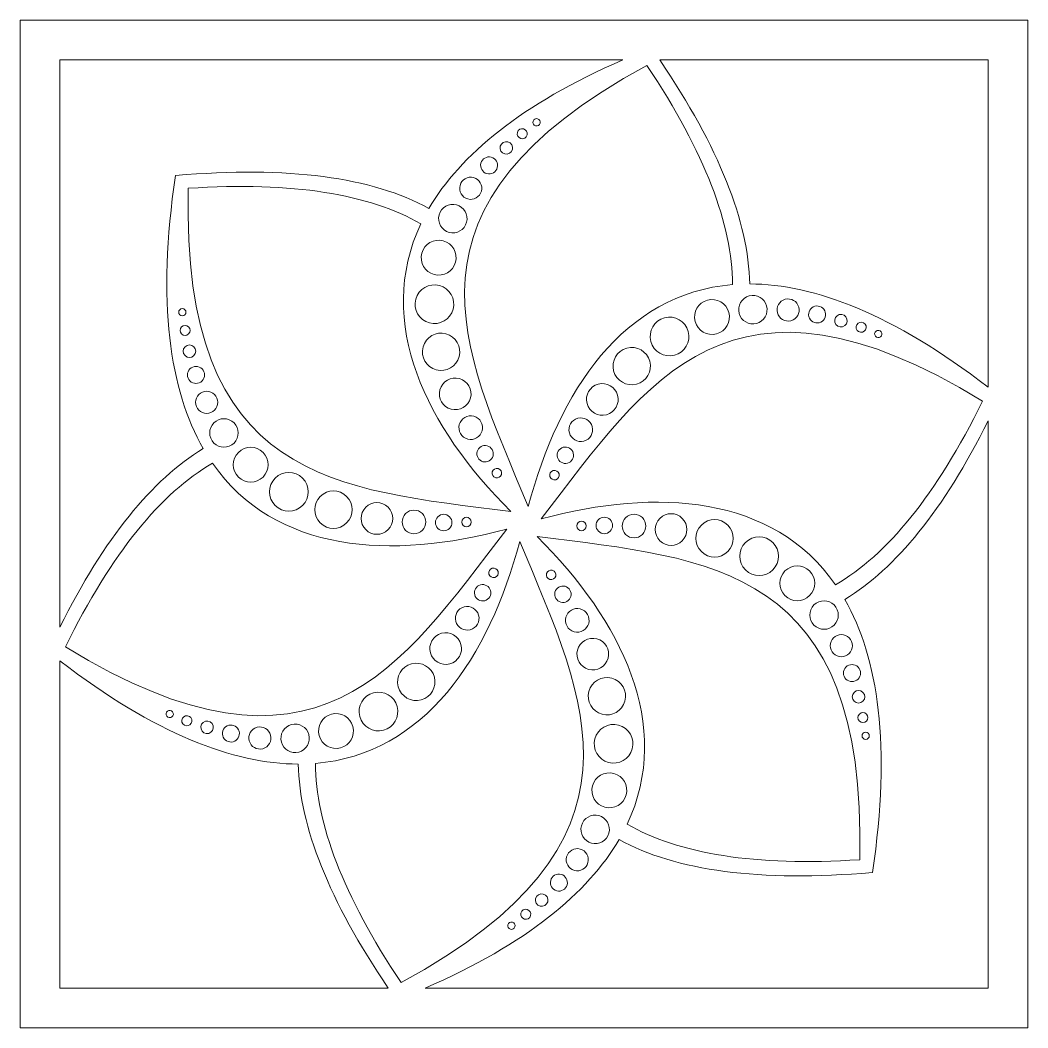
# Model space of a CAD drawing. Header units: millimetres. Extents: x -397 to 397, y -396 to 396.
# Drawn here: x -396.7 to -142.7, y 141.7 to 395.7 of the extents above; entities that cross this region are included whole.
import ezdxf

# ---------------------------------------------------------------- set-up
doc = ezdxf.new("R2010")
doc.units = ezdxf.units.MM
doc.header["$MEASUREMENT"] = 0
doc.layers.add('layer 1', color=7, linetype='Continuous')

msp = doc.modelspace()

# ---------------------------------------------------------------- linework, layer by layer
at = {"layer": 'layer 1', "lineweight": 9}
for points, knots in [([(-142.7423, 141.7426), (-142.7423, 141.7426), (-142.7423, 395.7426), (-142.7423, 395.7426), (-142.7423, 395.7426), (-142.7423, 395.7426), (-396.7423, 395.7426), (-396.7423, 395.7426), (-396.7423, 395.7426), (-396.7423, 395.7426), (-396.7423, 141.7426), (-396.7423, 141.7426), (-396.7423, 141.7426), (-396.7423, 141.7426), (-142.7423, 141.7426), (-142.7423, 141.7426)], [0, 0, 0, 0, 0.2, 0.2, 0.2, 0.2, 0.4, 0.4, 0.4, 0.4, 0.6, 0.6, 0.6, 0.6, 1, 1, 1, 1]), ([(-386.7422, 385.7426), (-386.7422, 385.7426), (-244.8224, 385.7426), (-244.8224, 385.7426), (-244.8224, 385.7426), (-270.4852, 374.5607), (-285.8918, 361.7019), (-293.7014, 348.2713), (-293.7014, 348.2713), (-308.126, 356.2069), (-329.0304, 359.0067), (-357.5884, 356.5888), (-357.5884, 356.5888), (-362.3438, 324.6436), (-359.0227, 302.4584), (-350.5956, 287.7579), (-350.5956, 287.7579), (-363.53, 279.9296), (-375.4457, 265.2027), (-386.7422, 242.7599), (-386.7422, 242.7599), (-386.7422, 242.7599), (-386.7422, 385.7426), (-386.7422, 385.7426)], [0, 0, 0, 0, 0.14285714, 0.14285714, 0.14285714, 0.14285714, 0.28571429, 0.28571429, 0.28571429, 0.28571429, 0.42857143, 0.42857143, 0.42857143, 0.42857143, 0.57142857, 0.57142857, 0.57142857, 0.57142857, 0.71428571, 0.71428571, 0.71428571, 0.71428571, 1, 1, 1, 1]), ([(-238.7662, 384.3483), (-223.9948, 362.2175), (-217.3022, 344.1258), (-217.185, 329.0867), (-217.185, 329.0867), (-244.6268, 326.824), (-261.0055, 302.2404), (-268.6551, 273.1577), (-268.6551, 273.1577), (-285.7249, 313.9535), (-303.937, 348.8565), (-238.7662, 384.3483)], [0, 0, 0, 0, 0.25, 0.25, 0.25, 0.25, 0.5, 0.5, 0.5, 0.5, 1, 1, 1, 1]), ([(-235.5314, 385.7426), (-235.5314, 385.7426), (-152.7423, 385.7426), (-152.7423, 385.7426), (-152.7423, 385.7426), (-152.7423, 385.7426), (-152.7423, 303.239), (-152.7423, 303.239), (-152.7423, 303.239), (-176.6858, 321.6266), (-196.5783, 329.2052), (-212.8482, 329.2559), (-212.8482, 329.2559), (-213.1737, 345.0112), (-220.5431, 363.5551), (-235.5314, 385.7426)], [0, 0, 0, 0, 0.2, 0.2, 0.2, 0.2, 0.4, 0.4, 0.4, 0.4, 0.6, 0.6, 0.6, 0.6, 1, 1, 1, 1]), ([(-265.6954, 369.7815), (-265.8264, 369.2925), (-266.3287, 369.0025), (-266.8175, 369.1334), (-266.8175, 369.1334), (-267.3063, 369.2645), (-267.5962, 369.7668), (-267.4651, 370.2557), (-267.4651, 370.2557), (-267.3345, 370.7443), (-266.8319, 371.0343), (-266.3435, 370.9033), (-266.3435, 370.9033), (-265.8544, 370.7727), (-265.5644, 370.2702), (-265.6954, 369.7815)], [0, 0, 0, 0, 0.2, 0.2, 0.2, 0.2, 0.4, 0.4, 0.4, 0.4, 0.6, 0.6, 0.6, 0.6, 1, 1, 1, 1]), ([(-268.9649, 366.797), (-269.1466, 366.1187), (-269.8441, 365.716), (-270.5225, 365.8977), (-270.5225, 365.8977), (-271.2009, 366.0795), (-271.6033, 366.7769), (-271.4215, 367.4551), (-271.4215, 367.4551), (-271.2399, 368.1336), (-270.5427, 368.5361), (-269.8643, 368.3543), (-269.8643, 368.3543), (-269.1859, 368.1726), (-268.7833, 367.4753), (-268.9649, 366.797)], [0, 0, 0, 0, 0.2, 0.2, 0.2, 0.2, 0.4, 0.4, 0.4, 0.4, 0.6, 0.6, 0.6, 0.6, 1, 1, 1, 1]), ([(-272.6645, 363.1414), (-272.8898, 362.2994), (-273.755, 361.7998), (-274.597, 362.0255), (-274.597, 362.0255), (-275.4387, 362.2508), (-275.938, 363.1164), (-275.7128, 363.958), (-275.7128, 363.958), (-275.4873, 364.7999), (-274.6219, 365.2993), (-273.78, 365.074), (-273.78, 365.074), (-272.9382, 364.8484), (-272.4388, 363.9831), (-272.6645, 363.1414)], [0, 0, 0, 0, 0.2, 0.2, 0.2, 0.2, 0.4, 0.4, 0.4, 0.4, 0.6, 0.6, 0.6, 0.6, 1, 1, 1, 1]), ([(-276.4655, 358.5762), (-276.7723, 357.432), (-277.9484, 356.7529), (-279.0923, 357.0596), (-279.0923, 357.0596), (-280.2367, 357.3661), (-280.9156, 358.542), (-280.6091, 359.6864), (-280.6091, 359.6864), (-280.3024, 360.8305), (-279.1265, 361.5096), (-277.9823, 361.2028), (-277.9823, 361.2028), (-276.838, 360.8964), (-276.1592, 359.7207), (-276.4655, 358.5762)], [0, 0, 0, 0, 0.2, 0.2, 0.2, 0.2, 0.4, 0.4, 0.4, 0.4, 0.6, 0.6, 0.6, 0.6, 1, 1, 1, 1]), ([(-280.4766, 352.6407), (-280.8752, 351.1529), (-282.404, 350.2701), (-283.8916, 350.6687), (-283.8916, 350.6687), (-285.3793, 351.0672), (-286.2621, 352.5963), (-285.8632, 354.0839), (-285.8632, 354.0839), (-285.4646, 355.5716), (-283.9359, 356.4542), (-282.4482, 356.0556), (-282.4482, 356.0556), (-280.9606, 355.657), (-280.0778, 354.1281), (-280.4766, 352.6407)], [0, 0, 0, 0, 0.2, 0.2, 0.2, 0.2, 0.4, 0.4, 0.4, 0.4, 0.6, 0.6, 0.6, 0.6, 1, 1, 1, 1]), ([(-295.7233, 344.4302), (-307.4843, 319.5338), (-294.3839, 293.0572), (-273.0223, 271.8915), (-273.0223, 271.8915), (-316.8875, 277.5065), (-356.2205, 279.1861), (-354.3713, 353.3716), (-354.3713, 353.3716), (-327.8202, 355.0985), (-308.806, 351.8483), (-295.7233, 344.4302)], [0, 0, 0, 0, 0.25, 0.25, 0.25, 0.25, 0.5, 0.5, 0.5, 0.5, 1, 1, 1, 1]), ([(-286.7526, 349.1819), (-284.8391, 348.6694), (-283.7035, 346.703), (-284.2163, 344.7895), (-284.2163, 344.7895), (-284.7292, 342.8763), (-286.6958, 341.7409), (-288.6089, 342.2536), (-288.6089, 342.2536), (-290.5224, 342.7664), (-291.6574, 344.7328), (-291.1449, 346.6462), (-291.1449, 346.6462), (-290.6323, 348.5593), (-288.6658, 349.6948), (-286.7526, 349.1819)], [0, 0, 0, 0, 0.2, 0.2, 0.2, 0.2, 0.4, 0.4, 0.4, 0.4, 0.6, 0.6, 0.6, 0.6, 1, 1, 1, 1]), ([(-290.1111, 340.1084), (-287.7707, 339.4814), (-286.3822, 337.0758), (-287.0093, 334.7353), (-287.0093, 334.7353), (-287.6363, 332.3948), (-290.0419, 331.0063), (-292.3824, 331.6332), (-292.3824, 331.6332), (-294.7229, 332.2604), (-296.1115, 334.666), (-295.4842, 337.0064), (-295.4842, 337.0064), (-294.8574, 339.347), (-292.4518, 340.7355), (-290.1111, 340.1084)], [0, 0, 0, 0, 0.2, 0.2, 0.2, 0.2, 0.4, 0.4, 0.4, 0.4, 0.6, 0.6, 0.6, 0.6, 1, 1, 1, 1]), ([(-265.375, 270.009), (-238.5798, 305.1895), (-217.4588, 338.4129), (-154.1367, 299.719), (-154.1367, 299.719), (-165.9169, 275.8613), (-178.2387, 261.0197), (-191.2042, 253.3986), (-191.2042, 253.3986), (-206.8845, 276.0328), (-236.3641, 277.9254), (-265.375, 270.009)], [0, 0, 0, 0, 0.25, 0.25, 0.25, 0.25, 0.5, 0.5, 0.5, 0.5, 1, 1, 1, 1]), ([(-291.073, 328.8525), (-288.4706, 328.1551), (-286.9262, 325.4805), (-287.6236, 322.878), (-287.6236, 322.878), (-288.3207, 320.2756), (-290.9956, 318.7317), (-293.598, 319.4291), (-293.598, 319.4291), (-296.2003, 320.1262), (-297.7445, 322.8008), (-297.0471, 325.4033), (-297.0471, 325.4033), (-296.3497, 328.0056), (-293.675, 329.5497), (-291.073, 328.8525)], [0, 0, 0, 0, 0.2, 0.2, 0.2, 0.2, 0.4, 0.4, 0.4, 0.4, 0.6, 0.6, 0.6, 0.6, 1, 1, 1, 1]), ([(-223.4954, 325.1677), (-221.1547, 325.7948), (-218.7495, 324.4063), (-218.1219, 322.0658), (-218.1219, 322.0658), (-217.495, 319.7254), (-218.8839, 317.3198), (-221.2244, 316.6927), (-221.2244, 316.6927), (-223.5647, 316.0657), (-225.9701, 317.4542), (-226.5974, 319.7946), (-226.5974, 319.7946), (-227.2245, 322.1351), (-225.8357, 324.5407), (-223.4954, 325.1677)], [0, 0, 0, 0, 0.2, 0.2, 0.2, 0.2, 0.4, 0.4, 0.4, 0.4, 0.6, 0.6, 0.6, 0.6, 1, 1, 1, 1]), ([(-212.9773, 326.2296), (-211.064, 326.742), (-209.0974, 325.607), (-208.5849, 323.6934), (-208.5849, 323.6934), (-208.0722, 321.7802), (-209.2072, 319.8139), (-211.1206, 319.3009), (-211.1206, 319.3009), (-213.0339, 318.7885), (-215.0003, 319.9238), (-215.5131, 321.8373), (-215.5131, 321.8373), (-216.026, 323.7503), (-214.8906, 325.7169), (-212.9773, 326.2296)], [0, 0, 0, 0, 0.2, 0.2, 0.2, 0.2, 0.4, 0.4, 0.4, 0.4, 0.6, 0.6, 0.6, 0.6, 1, 1, 1, 1]), ([(-203.8952, 325.3743), (-202.4076, 325.7733), (-200.8782, 324.8903), (-200.4799, 323.4028), (-200.4799, 323.4028), (-200.0813, 321.915), (-200.964, 320.3861), (-202.4516, 319.9875), (-202.4516, 319.9875), (-203.939, 319.5887), (-205.4683, 320.472), (-205.8668, 321.9595), (-205.8668, 321.9595), (-206.2654, 323.447), (-205.3828, 324.9759), (-203.8952, 325.3743)], [0, 0, 0, 0, 0.2, 0.2, 0.2, 0.2, 0.4, 0.4, 0.4, 0.4, 0.6, 0.6, 0.6, 0.6, 1, 1, 1, 1]), ([(-355.2209, 322.7668), (-354.863, 322.4088), (-354.8629, 321.8289), (-355.2209, 321.4708), (-355.2209, 321.4708), (-355.5788, 321.113), (-356.1588, 321.113), (-356.5167, 321.4711), (-356.5167, 321.4711), (-356.8746, 321.829), (-356.8742, 322.4085), (-356.5166, 322.7665), (-356.5166, 322.7665), (-356.1587, 323.1246), (-355.5789, 323.1246), (-355.2209, 322.7668)], [0, 0, 0, 0, 0.2, 0.2, 0.2, 0.2, 0.4, 0.4, 0.4, 0.4, 0.6, 0.6, 0.6, 0.6, 1, 1, 1, 1]), ([(-196.4161, 323.6253), (-195.272, 323.9318), (-194.0959, 323.2531), (-193.7895, 322.1087), (-193.7895, 322.1087), (-193.4828, 320.9646), (-194.1619, 319.7885), (-195.3059, 319.4819), (-195.3059, 319.4819), (-196.4499, 319.1755), (-197.6259, 319.8543), (-197.9325, 320.9986), (-197.9325, 320.9986), (-198.239, 322.1429), (-197.5603, 323.3185), (-196.4161, 323.6253)], [0, 0, 0, 0, 0.2, 0.2, 0.2, 0.2, 0.4, 0.4, 0.4, 0.4, 0.6, 0.6, 0.6, 0.6, 1, 1, 1, 1]), ([(-234.3253, 320.7193), (-231.7229, 321.4169), (-229.0483, 319.8726), (-228.351, 317.2704), (-228.351, 317.2704), (-227.6537, 314.668), (-229.1978, 311.9931), (-231.8002, 311.2959), (-231.8002, 311.2959), (-234.4024, 310.5988), (-237.0772, 312.1431), (-237.7745, 314.7453), (-237.7745, 314.7453), (-238.4718, 317.3473), (-236.9276, 320.0221), (-234.3253, 320.7193)], [0, 0, 0, 0, 0.2, 0.2, 0.2, 0.2, 0.4, 0.4, 0.4, 0.4, 0.6, 0.6, 0.6, 0.6, 1, 1, 1, 1]), ([(-190.2683, 321.5208), (-189.4267, 321.7465), (-188.5613, 321.2466), (-188.3359, 320.4046), (-188.3359, 320.4046), (-188.1102, 319.5632), (-188.6099, 318.698), (-189.4516, 318.4724), (-189.4516, 318.4724), (-190.2932, 318.2467), (-191.1586, 318.7463), (-191.3842, 319.5882), (-191.3842, 319.5882), (-191.6099, 320.4299), (-191.11, 321.2952), (-190.2683, 321.5208)], [0, 0, 0, 0, 0.2, 0.2, 0.2, 0.2, 0.4, 0.4, 0.4, 0.4, 0.6, 0.6, 0.6, 0.6, 1, 1, 1, 1]), ([(-354.2713, 318.443), (-353.7748, 317.9463), (-353.7747, 317.141), (-354.2713, 316.6445), (-354.2713, 316.6445), (-354.768, 316.1478), (-355.5731, 316.1478), (-356.0696, 316.6446), (-356.0696, 316.6446), (-356.5661, 317.1409), (-356.5661, 317.9462), (-356.0695, 318.4431), (-356.0695, 318.4431), (-355.5731, 318.9395), (-354.768, 318.9393), (-354.2713, 318.443)], [0, 0, 0, 0, 0.2, 0.2, 0.2, 0.2, 0.4, 0.4, 0.4, 0.4, 0.6, 0.6, 0.6, 0.6, 1, 1, 1, 1]), ([(-185.0943, 319.5531), (-184.4159, 319.7347), (-183.7185, 319.3326), (-183.5368, 318.6539), (-183.5368, 318.6539), (-183.3552, 317.9758), (-183.7577, 317.2783), (-184.4361, 317.0967), (-184.4361, 317.0967), (-185.1145, 316.9147), (-185.8118, 317.3173), (-185.9936, 317.9957), (-185.9936, 317.9957), (-186.1751, 318.6742), (-185.7725, 319.3714), (-185.0943, 319.5531)], [0, 0, 0, 0, 0.2, 0.2, 0.2, 0.2, 0.4, 0.4, 0.4, 0.4, 0.6, 0.6, 0.6, 0.6, 1, 1, 1, 1]), ([(-180.6908, 317.5273), (-180.2021, 317.6581), (-179.6997, 317.3682), (-179.5691, 316.8793), (-179.5691, 316.8793), (-179.4381, 316.3907), (-179.728, 315.8882), (-180.2165, 315.7573), (-180.2165, 315.7573), (-180.7053, 315.6262), (-181.2079, 315.9161), (-181.3388, 316.4053), (-181.3388, 316.4053), (-181.4698, 316.894), (-181.1798, 317.3961), (-180.6908, 317.5273)], [0, 0, 0, 0, 0.2, 0.2, 0.2, 0.2, 0.4, 0.4, 0.4, 0.4, 0.6, 0.6, 0.6, 0.6, 1, 1, 1, 1]), ([(-289.411, 316.7045), (-286.8955, 316.0304), (-285.403, 313.445), (-286.077, 310.9298), (-286.077, 310.9298), (-286.751, 308.4144), (-289.3363, 306.9218), (-291.8516, 307.5958), (-291.8516, 307.5958), (-294.367, 308.2697), (-295.8595, 310.8548), (-295.1856, 313.3705), (-295.1856, 313.3705), (-294.5118, 315.8858), (-291.9264, 317.3783), (-289.411, 316.7045)], [0, 0, 0, 0, 0.2, 0.2, 0.2, 0.2, 0.4, 0.4, 0.4, 0.4, 0.6, 0.6, 0.6, 0.6, 1, 1, 1, 1]), ([(-352.9548, 313.4117), (-352.3388, 312.7951), (-352.3386, 311.7962), (-352.9547, 311.1798), (-352.9547, 311.1798), (-353.5712, 310.5636), (-354.5703, 310.5637), (-355.1864, 311.1798), (-355.1864, 311.1798), (-355.8029, 311.7961), (-355.8027, 312.7954), (-355.1864, 313.4115), (-355.1864, 313.4115), (-354.5703, 314.0279), (-353.5712, 314.0278), (-352.9548, 313.4117)], [0, 0, 0, 0, 0.2, 0.2, 0.2, 0.2, 0.4, 0.4, 0.4, 0.4, 0.6, 0.6, 0.6, 0.6, 1, 1, 1, 1]), ([(-243.8152, 313.0911), (-241.2997, 313.7651), (-238.7146, 312.2724), (-238.0405, 309.7571), (-238.0405, 309.7571), (-237.3666, 307.2415), (-238.859, 304.6566), (-241.3746, 303.9825), (-241.3746, 303.9825), (-243.89, 303.3087), (-246.4753, 304.801), (-247.1492, 307.3167), (-247.1492, 307.3167), (-247.8231, 309.8317), (-246.3306, 312.4173), (-243.8152, 313.0911)], [0, 0, 0, 0, 0.2, 0.2, 0.2, 0.2, 0.4, 0.4, 0.4, 0.4, 0.6, 0.6, 0.6, 0.6, 1, 1, 1, 1]), ([(-350.902, 307.8367), (-350.0647, 306.9991), (-350.0648, 305.6412), (-350.9022, 304.8037), (-350.9022, 304.8037), (-351.7398, 303.9659), (-353.0974, 303.9659), (-353.9352, 304.8035), (-353.9352, 304.8035), (-354.7728, 305.6413), (-354.7727, 306.9991), (-353.9351, 307.8367), (-353.9351, 307.8367), (-353.0976, 308.6743), (-351.7397, 308.6743), (-350.902, 307.8367)], [0, 0, 0, 0, 0.2, 0.2, 0.2, 0.2, 0.4, 0.4, 0.4, 0.4, 0.6, 0.6, 0.6, 0.6, 1, 1, 1, 1]), ([(-286.0395, 305.397), (-283.9123, 304.8267), (-282.6501, 302.6405), (-283.22, 300.5134), (-283.22, 300.5134), (-283.7902, 298.3858), (-285.9764, 297.1237), (-288.1035, 297.6938), (-288.1035, 297.6938), (-290.2308, 298.2637), (-291.4932, 300.4498), (-290.9231, 302.5774), (-290.9231, 302.5774), (-290.3533, 304.7046), (-288.1668, 305.9668), (-286.0395, 305.397)], [0, 0, 0, 0, 0.2, 0.2, 0.2, 0.2, 0.4, 0.4, 0.4, 0.4, 0.6, 0.6, 0.6, 0.6, 1, 1, 1, 1]), ([(-347.7671, 297.4518), (-348.8561, 296.363), (-350.6216, 296.363), (-351.7107, 297.452), (-351.7107, 297.452), (-352.7998, 298.5408), (-352.7996, 300.3065), (-351.7106, 301.3954), (-351.7106, 301.3954), (-350.6216, 302.4847), (-348.8561, 302.4846), (-347.767, 301.3954), (-347.767, 301.3954), (-346.6779, 300.3064), (-346.678, 298.5409), (-347.7671, 297.4518)], [0, 0, 0, 0, 0.2, 0.2, 0.2, 0.2, 0.4, 0.4, 0.4, 0.4, 0.6, 0.6, 0.6, 0.6, 1, 1, 1, 1]), ([(-253.8506, 299.1195), (-254.4205, 301.247), (-253.1584, 303.433), (-251.0311, 304.0029), (-251.0311, 304.0029), (-248.9036, 304.573), (-246.7172, 303.3109), (-246.1475, 301.1835), (-246.1475, 301.1835), (-245.5772, 299.0563), (-246.8397, 296.8699), (-248.9671, 296.2999), (-248.9671, 296.2999), (-251.0943, 295.7298), (-253.2805, 296.9922), (-253.8506, 299.1195)], [0, 0, 0, 0, 0.2, 0.2, 0.2, 0.2, 0.4, 0.4, 0.4, 0.4, 0.6, 0.6, 0.6, 0.6, 1, 1, 1, 1]), ([(-342.8381, 294.2312), (-341.4373, 292.8304), (-341.4376, 290.5599), (-342.8381, 289.159), (-342.8381, 289.159), (-344.2386, 287.7588), (-346.509, 287.7588), (-347.91, 289.1592), (-347.91, 289.1592), (-349.3108, 290.5596), (-349.3107, 292.8303), (-347.9098, 294.2311), (-347.9098, 294.2311), (-346.509, 295.632), (-344.2387, 295.6317), (-342.8381, 294.2312)], [0, 0, 0, 0, 0.2, 0.2, 0.2, 0.2, 0.4, 0.4, 0.4, 0.4, 0.6, 0.6, 0.6, 0.6, 1, 1, 1, 1]), ([(-188.8887, 249.7275), (-175.9546, 257.5558), (-164.0388, 272.2826), (-152.7423, 294.7255), (-152.7423, 294.7255), (-152.7423, 294.7255), (-152.7423, 151.7427), (-152.7423, 151.7427), (-152.7423, 151.7427), (-152.7423, 151.7427), (-294.662, 151.7427), (-294.662, 151.7427), (-294.662, 151.7427), (-268.9993, 162.9246), (-253.5928, 175.7833), (-245.7832, 189.2139), (-245.7832, 189.2139), (-231.3586, 181.2783), (-210.4542, 178.4785), (-181.8962, 180.8964), (-181.8962, 180.8964), (-177.1408, 212.8416), (-180.4619, 235.0268), (-188.8887, 249.7275)], [0, 0, 0, 0, 0.14285714, 0.14285714, 0.14285714, 0.14285714, 0.28571429, 0.28571429, 0.28571429, 0.28571429, 0.42857143, 0.42857143, 0.42857143, 0.42857143, 0.57142857, 0.57142857, 0.57142857, 0.57142857, 0.71428571, 0.71428571, 0.71428571, 0.71428571, 1, 1, 1, 1]), ([(-282.3935, 295.8985), (-280.8027, 295.4722), (-279.8582, 293.8369), (-280.2847, 292.246), (-280.2847, 292.246), (-280.7109, 290.6547), (-282.3464, 289.7104), (-283.9375, 290.1366), (-283.9375, 290.1366), (-285.5288, 290.563), (-286.4727, 292.1986), (-286.0466, 293.7896), (-286.0466, 293.7896), (-285.62, 295.3809), (-283.9848, 296.325), (-282.3935, 295.8985)], [0, 0, 0, 0, 0.2, 0.2, 0.2, 0.2, 0.4, 0.4, 0.4, 0.4, 0.6, 0.6, 0.6, 0.6, 1, 1, 1, 1]), ([(-252.55, 293.2769), (-252.1239, 291.6858), (-253.0678, 290.0503), (-254.6592, 289.6241), (-254.6592, 289.6241), (-256.2503, 289.1979), (-257.8856, 290.1418), (-258.3118, 291.733), (-258.3118, 291.733), (-258.7383, 293.3242), (-257.794, 294.9597), (-256.2031, 295.3857), (-256.2031, 295.3857), (-254.6117, 295.8121), (-252.9764, 294.8681), (-252.55, 293.2769)], [0, 0, 0, 0, 0.2, 0.2, 0.2, 0.2, 0.4, 0.4, 0.4, 0.4, 0.6, 0.6, 0.6, 0.6, 1, 1, 1, 1]), ([(-341.7316, 286.7855), (-340.0181, 288.4987), (-337.2407, 288.4986), (-335.5272, 286.7856), (-335.5272, 286.7856), (-333.814, 285.0721), (-333.8137, 282.2944), (-335.5273, 280.5812), (-335.5273, 280.5812), (-337.2405, 278.8679), (-340.0181, 278.8678), (-341.7315, 280.5812), (-341.7315, 280.5812), (-343.4449, 282.2944), (-343.445, 285.072), (-341.7316, 286.7855)], [0, 0, 0, 0, 0.2, 0.2, 0.2, 0.2, 0.4, 0.4, 0.4, 0.4, 0.6, 0.6, 0.6, 0.6, 1, 1, 1, 1]), ([(-281.542, 286.9836), (-281.2459, 288.0888), (-280.1099, 288.7448), (-279.0046, 288.4486), (-279.0046, 288.4486), (-277.8994, 288.1528), (-277.2435, 287.0167), (-277.5398, 285.9113), (-277.5398, 285.9113), (-277.8357, 284.8061), (-278.9718, 284.1502), (-280.0769, 284.4464), (-280.0769, 284.4464), (-281.1822, 284.7424), (-281.8382, 285.8783), (-281.542, 286.9836)], [0, 0, 0, 0, 0.2, 0.2, 0.2, 0.2, 0.4, 0.4, 0.4, 0.4, 0.6, 0.6, 0.6, 0.6, 1, 1, 1, 1]), ([(-259.8448, 288.0823), (-258.7399, 288.3781), (-257.6035, 287.7224), (-257.3078, 286.6172), (-257.3078, 286.6172), (-257.0116, 285.5117), (-257.6675, 284.3759), (-258.7724, 284.0796), (-258.7724, 284.0796), (-259.8777, 283.7834), (-261.0138, 284.4394), (-261.3098, 285.5446), (-261.3098, 285.5446), (-261.606, 286.6497), (-260.9499, 287.7858), (-259.8448, 288.0823)], [0, 0, 0, 0, 0.2, 0.2, 0.2, 0.2, 0.4, 0.4, 0.4, 0.4, 0.6, 0.6, 0.6, 0.6, 1, 1, 1, 1]), ([(-274.1096, 267.4762), (-300.9048, 232.2957), (-322.0258, 199.0723), (-385.3479, 237.7662), (-385.3479, 237.7662), (-373.5677, 261.6239), (-361.2459, 276.4655), (-348.2804, 284.0866), (-348.2804, 284.0866), (-332.6001, 261.4524), (-303.1205, 259.5598), (-274.1096, 267.4762)], [0, 0, 0, 0, 0.25, 0.25, 0.25, 0.25, 0.5, 0.5, 0.5, 0.5, 1, 1, 1, 1]), ([(-332.4644, 280.3247), (-330.5592, 282.2299), (-327.4708, 282.2298), (-325.5656, 280.3246), (-325.5656, 280.3246), (-323.6605, 278.4196), (-323.6606, 275.3311), (-325.5657, 273.4261), (-325.5657, 273.4261), (-327.4708, 271.5215), (-330.5591, 271.5214), (-332.4641, 273.4262), (-332.4641, 273.4262), (-334.3694, 275.3314), (-334.3693, 278.4195), (-332.4644, 280.3247)], [0, 0, 0, 0, 0.2, 0.2, 0.2, 0.2, 0.4, 0.4, 0.4, 0.4, 0.6, 0.6, 0.6, 0.6, 1, 1, 1, 1]), ([(-275.4127, 281.236), (-275.5844, 280.5954), (-276.2427, 280.2152), (-276.8833, 280.3867), (-276.8833, 280.3867), (-277.5237, 280.5586), (-277.904, 281.217), (-277.7324, 281.8577), (-277.7324, 281.8577), (-277.5607, 282.498), (-276.9025, 282.8783), (-276.2616, 282.7068), (-276.2616, 282.7068), (-275.621, 282.5348), (-275.2409, 281.8767), (-275.4127, 281.236)], [0, 0, 0, 0, 0.2, 0.2, 0.2, 0.2, 0.4, 0.4, 0.4, 0.4, 0.6, 0.6, 0.6, 0.6, 1, 1, 1, 1]), ([(-260.9088, 281.3703), (-260.7373, 280.7299), (-261.1171, 280.0715), (-261.758, 279.9), (-261.758, 279.9), (-262.3986, 279.728), (-263.0569, 280.1082), (-263.2284, 280.749), (-263.2284, 280.749), (-263.4, 281.3895), (-263.0202, 282.048), (-262.3793, 282.2197), (-262.3793, 282.2197), (-261.7388, 282.3911), (-261.0805, 282.0113), (-260.9088, 281.3703)], [0, 0, 0, 0, 0.2, 0.2, 0.2, 0.2, 0.4, 0.4, 0.4, 0.4, 0.6, 0.6, 0.6, 0.6, 1, 1, 1, 1]), ([(-321.1127, 275.6899), (-319.2713, 277.5312), (-316.2864, 277.5312), (-314.4447, 275.6898), (-314.4447, 275.6898), (-312.6035, 273.8484), (-312.6034, 270.8634), (-314.4448, 269.0216), (-314.4448, 269.0216), (-316.2862, 267.1807), (-319.2713, 267.1805), (-321.1127, 269.0218), (-321.1127, 269.0218), (-322.9542, 270.8635), (-322.9539, 273.8488), (-321.1127, 275.6899)], [0, 0, 0, 0, 0.2, 0.2, 0.2, 0.2, 0.4, 0.4, 0.4, 0.4, 0.6, 0.6, 0.6, 0.6, 1, 1, 1, 1]), ([(-303.9952, 272.9559), (-302.4381, 271.3985), (-302.4383, 268.8741), (-303.9952, 267.3167), (-303.9952, 267.3167), (-305.5525, 265.7594), (-308.0771, 265.7595), (-309.6343, 267.3166), (-309.6343, 267.3166), (-311.1915, 268.874), (-311.1918, 271.3985), (-309.6342, 272.956), (-309.6342, 272.956), (-308.0772, 274.513), (-305.5524, 274.5131), (-303.9952, 272.9559)], [0, 0, 0, 0, 0.2, 0.2, 0.2, 0.2, 0.4, 0.4, 0.4, 0.4, 0.6, 0.6, 0.6, 0.6, 1, 1, 1, 1]), ([(-299.5858, 271.3642), (-298.4209, 272.5291), (-296.5328, 272.5291), (-295.3677, 271.3641), (-295.3677, 271.3641), (-294.203, 270.1993), (-294.203, 268.3112), (-295.3678, 267.1463), (-295.3678, 267.1463), (-296.5327, 265.9814), (-298.421, 265.9815), (-299.5857, 267.1462), (-299.5857, 267.1462), (-300.7506, 268.3111), (-300.7506, 270.1993), (-299.5858, 271.3642)], [0, 0, 0, 0, 0.2, 0.2, 0.2, 0.2, 0.4, 0.4, 0.4, 0.4, 0.6, 0.6, 0.6, 0.6, 1, 1, 1, 1]), ([(-288.5096, 270.5743), (-287.7005, 269.765), (-287.7005, 268.4533), (-288.5097, 267.6443), (-288.5097, 267.6443), (-289.3185, 266.8352), (-290.6304, 266.8351), (-291.4394, 267.6443), (-291.4394, 267.6443), (-292.2487, 268.4532), (-292.2485, 269.7649), (-291.4393, 270.5741), (-291.4393, 270.5741), (-290.6302, 271.3833), (-289.3185, 271.3833), (-288.5096, 270.5743)], [0, 0, 0, 0, 0.2, 0.2, 0.2, 0.2, 0.4, 0.4, 0.4, 0.4, 0.6, 0.6, 0.6, 0.6, 1, 1, 1, 1]), ([(-285.095, 270.0786), (-284.6261, 270.5476), (-283.8661, 270.5475), (-283.397, 270.0785), (-283.397, 270.0785), (-282.928, 269.6097), (-282.9283, 268.8495), (-283.397, 268.3806), (-283.397, 268.3806), (-283.866, 267.9117), (-284.6261, 267.9117), (-285.095, 268.3806), (-285.095, 268.3806), (-285.564, 268.8495), (-285.564, 269.6095), (-285.095, 270.0786)], [0, 0, 0, 0, 0.2, 0.2, 0.2, 0.2, 0.4, 0.4, 0.4, 0.4, 0.6, 0.6, 0.6, 0.6, 1, 1, 1, 1]), ([(-256.0876, 269.1046), (-255.6186, 269.5735), (-254.8585, 269.5735), (-254.3896, 269.1046), (-254.3896, 269.1046), (-253.9206, 268.6357), (-253.9206, 267.8757), (-254.3896, 267.4066), (-254.3896, 267.4066), (-254.8585, 266.9376), (-255.6185, 266.9377), (-256.0876, 267.4067), (-256.0876, 267.4067), (-256.5566, 267.8755), (-256.5563, 268.6357), (-256.0876, 269.1046)], [0, 0, 0, 0, 0.2, 0.2, 0.2, 0.2, 0.4, 0.4, 0.4, 0.4, 0.6, 0.6, 0.6, 0.6, 1, 1, 1, 1]), ([(-250.9749, 269.8409), (-250.1661, 270.65), (-248.8542, 270.6501), (-248.0452, 269.8409), (-248.0452, 269.8409), (-247.2359, 269.032), (-247.2361, 267.7203), (-248.0453, 266.9111), (-248.0453, 266.9111), (-248.8544, 266.1019), (-250.1661, 266.1019), (-250.975, 266.9109), (-250.975, 266.9109), (-251.7841, 267.7202), (-251.7841, 269.0319), (-250.9749, 269.8409)], [0, 0, 0, 0, 0.2, 0.2, 0.2, 0.2, 0.4, 0.4, 0.4, 0.4, 0.6, 0.6, 0.6, 0.6, 1, 1, 1, 1]), ([(-244.1168, 270.3389), (-242.9519, 271.5038), (-241.0636, 271.5037), (-239.8989, 270.339), (-239.8989, 270.339), (-238.734, 269.1741), (-238.734, 267.2859), (-239.8988, 266.121), (-239.8988, 266.121), (-241.0637, 264.9561), (-242.9518, 264.9561), (-244.1169, 266.1211), (-244.1169, 266.1211), (-245.2816, 267.2859), (-245.2816, 269.174), (-244.1168, 270.3389)], [0, 0, 0, 0, 0.2, 0.2, 0.2, 0.2, 0.4, 0.4, 0.4, 0.4, 0.6, 0.6, 0.6, 0.6, 1, 1, 1, 1]), ([(-229.8503, 270.1686), (-228.2931, 268.6112), (-228.2928, 266.0867), (-229.8504, 264.5292), (-229.8504, 264.5292), (-231.4074, 262.9722), (-233.9322, 262.9721), (-235.4894, 264.5293), (-235.4894, 264.5293), (-237.0465, 266.0867), (-237.0463, 268.6111), (-235.4894, 270.1685), (-235.4894, 270.1685), (-233.9321, 271.7258), (-231.4075, 271.7257), (-229.8503, 270.1686)], [0, 0, 0, 0, 0.2, 0.2, 0.2, 0.2, 0.4, 0.4, 0.4, 0.4, 0.6, 0.6, 0.6, 0.6, 1, 1, 1, 1]), ([(-218.3719, 268.4634), (-216.5304, 266.6217), (-216.5307, 263.6364), (-218.3719, 261.7953), (-218.3719, 261.7953), (-220.2133, 259.954), (-223.1982, 259.954), (-225.0399, 261.7954), (-225.0399, 261.7954), (-226.8811, 263.6368), (-226.8812, 266.6218), (-225.0398, 268.4636), (-225.0398, 268.4636), (-223.1984, 270.3045), (-220.2133, 270.3047), (-218.3719, 268.4634)], [0, 0, 0, 0, 0.2, 0.2, 0.2, 0.2, 0.4, 0.4, 0.4, 0.4, 0.6, 0.6, 0.6, 0.6, 1, 1, 1, 1]), ([(-270.8295, 264.3275), (-253.7597, 223.5317), (-235.5476, 188.6287), (-300.7184, 153.1369), (-300.7184, 153.1369), (-315.4898, 175.2677), (-322.1824, 193.3594), (-322.2996, 208.3985), (-322.2996, 208.3985), (-294.8578, 210.6612), (-278.4791, 235.2448), (-270.8295, 264.3275)], [0, 0, 0, 0, 0.25, 0.25, 0.25, 0.25, 0.5, 0.5, 0.5, 0.5, 1, 1, 1, 1]), ([(-266.4623, 265.5937), (-222.5971, 259.9787), (-183.2641, 258.2991), (-185.1133, 184.1136), (-185.1133, 184.1136), (-211.6644, 182.3867), (-230.6786, 185.6369), (-243.7613, 193.055), (-243.7613, 193.055), (-232.0003, 217.9514), (-245.1007, 244.428), (-266.4623, 265.5937)], [0, 0, 0, 0, 0.25, 0.25, 0.25, 0.25, 0.5, 0.5, 0.5, 0.5, 1, 1, 1, 1]), ([(-213.9189, 264.0591), (-212.0138, 265.9637), (-208.9255, 265.9638), (-207.0205, 264.059), (-207.0205, 264.059), (-205.1152, 262.1538), (-205.1153, 259.0657), (-207.0202, 257.1605), (-207.0202, 257.1605), (-208.9254, 255.2553), (-212.0138, 255.2554), (-213.919, 257.1606), (-213.919, 257.1606), (-215.8241, 259.0656), (-215.824, 262.1541), (-213.9189, 264.0591)], [0, 0, 0, 0, 0.2, 0.2, 0.2, 0.2, 0.4, 0.4, 0.4, 0.4, 0.6, 0.6, 0.6, 0.6, 1, 1, 1, 1]), ([(-276.2562, 256.7362), (-276.0846, 256.0957), (-276.4644, 255.4372), (-277.1053, 255.2655), (-277.1053, 255.2655), (-277.7458, 255.0941), (-278.4041, 255.4739), (-278.5758, 256.1149), (-278.5758, 256.1149), (-278.7473, 256.7553), (-278.3675, 257.4137), (-277.7266, 257.5852), (-277.7266, 257.5852), (-277.086, 257.7572), (-276.4277, 257.377), (-276.2562, 256.7362)], [0, 0, 0, 0, 0.2, 0.2, 0.2, 0.2, 0.4, 0.4, 0.4, 0.4, 0.6, 0.6, 0.6, 0.6, 1, 1, 1, 1]), ([(-264.0719, 256.2492), (-263.9002, 256.8898), (-263.2419, 257.27), (-262.6013, 257.0985), (-262.6013, 257.0985), (-261.9609, 256.9266), (-261.5806, 256.2682), (-261.7522, 255.6275), (-261.7522, 255.6275), (-261.9239, 254.9872), (-262.5821, 254.6069), (-263.223, 254.7784), (-263.223, 254.7784), (-263.8636, 254.9504), (-264.2437, 255.6085), (-264.0719, 256.2492)], [0, 0, 0, 0, 0.2, 0.2, 0.2, 0.2, 0.4, 0.4, 0.4, 0.4, 0.6, 0.6, 0.6, 0.6, 1, 1, 1, 1]), ([(-203.9574, 250.6996), (-205.6706, 252.4131), (-205.6709, 255.1908), (-203.9573, 256.904), (-203.9573, 256.904), (-202.2441, 258.6173), (-199.4665, 258.6174), (-197.7531, 256.904), (-197.7531, 256.904), (-196.0397, 255.1908), (-196.0396, 252.4132), (-197.753, 250.6997), (-197.753, 250.6997), (-199.4665, 248.9865), (-202.2439, 248.9866), (-203.9574, 250.6996)], [0, 0, 0, 0, 0.2, 0.2, 0.2, 0.2, 0.4, 0.4, 0.4, 0.4, 0.6, 0.6, 0.6, 0.6, 1, 1, 1, 1]), ([(-282.1768, 250.868), (-282.473, 251.9735), (-281.8171, 253.1093), (-280.7122, 253.4056), (-280.7122, 253.4056), (-279.6069, 253.7018), (-278.4708, 253.0458), (-278.1748, 251.9406), (-278.1748, 251.9406), (-277.8786, 250.8355), (-278.5347, 249.6994), (-279.6398, 249.4029), (-279.6398, 249.4029), (-280.7447, 249.1071), (-281.8811, 249.7628), (-282.1768, 250.868)], [0, 0, 0, 0, 0.2, 0.2, 0.2, 0.2, 0.4, 0.4, 0.4, 0.4, 0.6, 0.6, 0.6, 0.6, 1, 1, 1, 1]), ([(-259.4077, 253.0388), (-258.3024, 252.7428), (-257.6464, 251.6069), (-257.9426, 250.5016), (-257.9426, 250.5016), (-258.2387, 249.3964), (-259.3747, 248.7404), (-260.48, 249.0366), (-260.48, 249.0366), (-261.5852, 249.3324), (-262.2411, 250.4685), (-261.9448, 251.5739), (-261.9448, 251.5739), (-261.6489, 252.6791), (-260.5128, 253.335), (-259.4077, 253.0388)], [0, 0, 0, 0, 0.2, 0.2, 0.2, 0.2, 0.4, 0.4, 0.4, 0.4, 0.6, 0.6, 0.6, 0.6, 1, 1, 1, 1]), ([(-196.6465, 248.3262), (-195.246, 249.7264), (-192.9756, 249.7264), (-191.5746, 248.326), (-191.5746, 248.326), (-190.1738, 246.9256), (-190.1739, 244.6549), (-191.5748, 243.2541), (-191.5748, 243.2541), (-192.9756, 241.8532), (-195.2459, 241.8535), (-196.6465, 243.254), (-196.6465, 243.254), (-198.0473, 244.6548), (-198.047, 246.9253), (-196.6465, 248.3262)], [0, 0, 0, 0, 0.2, 0.2, 0.2, 0.2, 0.4, 0.4, 0.4, 0.4, 0.6, 0.6, 0.6, 0.6, 1, 1, 1, 1]), ([(-286.9346, 244.2083), (-287.3607, 245.7994), (-286.4168, 247.4349), (-284.8254, 247.8611), (-284.8254, 247.8611), (-283.2343, 248.2873), (-281.599, 247.3434), (-281.1728, 245.7522), (-281.1728, 245.7522), (-280.7463, 244.161), (-281.6906, 242.5255), (-283.2815, 242.0995), (-283.2815, 242.0995), (-284.8729, 241.6731), (-286.5082, 242.6171), (-286.9346, 244.2083)], [0, 0, 0, 0, 0.2, 0.2, 0.2, 0.2, 0.4, 0.4, 0.4, 0.4, 0.6, 0.6, 0.6, 0.6, 1, 1, 1, 1]), ([(-255.5471, 247.3486), (-253.9558, 246.9222), (-253.0119, 245.2866), (-253.438, 243.6956), (-253.438, 243.6956), (-253.8646, 242.1043), (-255.4998, 241.1602), (-257.0911, 241.5867), (-257.0911, 241.5867), (-258.6819, 242.013), (-259.6264, 243.6483), (-259.1999, 245.2392), (-259.1999, 245.2392), (-258.7737, 246.8305), (-257.1382, 247.7748), (-255.5471, 247.3486)], [0, 0, 0, 0, 0.2, 0.2, 0.2, 0.2, 0.4, 0.4, 0.4, 0.4, 0.6, 0.6, 0.6, 0.6, 1, 1, 1, 1]), ([(-293.3371, 236.3017), (-293.9074, 238.4289), (-292.6449, 240.6153), (-290.5175, 241.1853), (-290.5175, 241.1853), (-288.3903, 241.7554), (-286.2041, 240.493), (-285.634, 238.3657), (-285.634, 238.3657), (-285.0641, 236.2382), (-286.3262, 234.0522), (-288.4535, 233.4823), (-288.4535, 233.4823), (-290.581, 232.9122), (-292.7674, 234.1743), (-293.3371, 236.3017)], [0, 0, 0, 0, 0.2, 0.2, 0.2, 0.2, 0.4, 0.4, 0.4, 0.4, 0.6, 0.6, 0.6, 0.6, 1, 1, 1, 1]), ([(-256.2646, 236.9718), (-255.6944, 239.0994), (-253.5082, 240.3615), (-251.3811, 239.7914), (-251.3811, 239.7914), (-249.2538, 239.2215), (-247.9914, 237.0354), (-248.5615, 234.9078), (-248.5615, 234.9078), (-249.1313, 232.7806), (-251.3178, 231.5184), (-253.4451, 232.0882), (-253.4451, 232.0882), (-255.5723, 232.6585), (-256.8345, 234.8447), (-256.2646, 236.9718)], [0, 0, 0, 0, 0.2, 0.2, 0.2, 0.2, 0.4, 0.4, 0.4, 0.4, 0.6, 0.6, 0.6, 0.6, 1, 1, 1, 1]), ([(-191.7175, 240.0334), (-190.6285, 241.1222), (-188.863, 241.1222), (-187.7739, 240.0332), (-187.7739, 240.0332), (-186.6848, 238.9444), (-186.685, 237.1787), (-187.774, 236.0898), (-187.774, 236.0898), (-188.863, 235.0005), (-190.6285, 235.0006), (-191.7176, 236.0898), (-191.7176, 236.0898), (-192.8067, 237.1788), (-192.8066, 238.9443), (-191.7175, 240.0334)], [0, 0, 0, 0, 0.2, 0.2, 0.2, 0.2, 0.4, 0.4, 0.4, 0.4, 0.6, 0.6, 0.6, 0.6, 1, 1, 1, 1]), ([(-326.6364, 208.2293), (-326.3112, 192.4743), (-318.9417, 173.93), (-303.9533, 151.7427), (-303.9533, 151.7427), (-303.9533, 151.7427), (-386.7422, 151.7427), (-386.7422, 151.7427), (-386.7422, 151.7427), (-386.7422, 151.7427), (-386.7422, 234.2461), (-386.7422, 234.2461), (-386.7422, 234.2461), (-362.7987, 215.8585), (-342.9062, 208.28), (-326.6364, 208.2293)], [0, 0, 0, 0, 0.2, 0.2, 0.2, 0.2, 0.4, 0.4, 0.4, 0.4, 0.6, 0.6, 0.6, 0.6, 1, 1, 1, 1]), ([(-301.4441, 227.7281), (-302.118, 230.2437), (-300.6256, 232.8286), (-298.11, 233.5027), (-298.11, 233.5027), (-295.5946, 234.1765), (-293.0093, 232.6842), (-292.3354, 230.1685), (-292.3354, 230.1685), (-291.6615, 227.6535), (-293.154, 225.0679), (-295.6694, 224.3941), (-295.6694, 224.3941), (-298.1849, 223.7201), (-300.77, 225.2128), (-301.4441, 227.7281)], [0, 0, 0, 0, 0.2, 0.2, 0.2, 0.2, 0.4, 0.4, 0.4, 0.4, 0.6, 0.6, 0.6, 0.6, 1, 1, 1, 1]), ([(-188.5824, 232.6815), (-187.7448, 233.5193), (-186.3872, 233.5193), (-185.5494, 232.6817), (-185.5494, 232.6817), (-184.7118, 231.8439), (-184.7119, 230.4861), (-185.5495, 229.6485), (-185.5495, 229.6485), (-186.387, 228.8109), (-187.7449, 228.8109), (-188.5826, 229.6485), (-188.5826, 229.6485), (-189.4199, 230.4861), (-189.4198, 231.844), (-188.5824, 232.6815)], [0, 0, 0, 0, 0.2, 0.2, 0.2, 0.2, 0.4, 0.4, 0.4, 0.4, 0.6, 0.6, 0.6, 0.6, 1, 1, 1, 1]), ([(-247.633, 229.8894), (-245.1176, 229.2155), (-243.6251, 226.6304), (-244.299, 224.1147), (-244.299, 224.1147), (-244.9728, 221.5994), (-247.5582, 220.1069), (-250.0736, 220.7807), (-250.0736, 220.7807), (-252.5891, 221.4548), (-254.0816, 224.0402), (-253.4076, 226.5554), (-253.4076, 226.5554), (-252.7336, 229.0708), (-250.1483, 230.5634), (-247.633, 229.8894)], [0, 0, 0, 0, 0.2, 0.2, 0.2, 0.2, 0.4, 0.4, 0.4, 0.4, 0.6, 0.6, 0.6, 0.6, 1, 1, 1, 1]), ([(-311.1336, 220.2148), (-311.8309, 222.8172), (-310.2868, 225.4921), (-307.6844, 226.1893), (-307.6844, 226.1893), (-305.0822, 226.8864), (-302.4074, 225.3421), (-301.7101, 222.7399), (-301.7101, 222.7399), (-301.0128, 220.1379), (-302.557, 217.4631), (-305.1593, 216.7659), (-305.1593, 216.7659), (-307.7617, 216.0683), (-310.4363, 217.6126), (-311.1336, 220.2148)], [0, 0, 0, 0, 0.2, 0.2, 0.2, 0.2, 0.4, 0.4, 0.4, 0.4, 0.6, 0.6, 0.6, 0.6, 1, 1, 1, 1]), ([(-186.5298, 224.0735), (-187.1458, 224.6901), (-187.146, 225.689), (-186.5299, 226.3054), (-186.5299, 226.3054), (-185.9134, 226.9216), (-184.9143, 226.9215), (-184.2982, 226.3054), (-184.2982, 226.3054), (-183.6817, 225.6891), (-183.6819, 224.6898), (-184.2982, 224.0737), (-184.2982, 224.0737), (-184.9143, 223.4573), (-185.9134, 223.4574), (-186.5298, 224.0735)], [0, 0, 0, 0, 0.2, 0.2, 0.2, 0.2, 0.4, 0.4, 0.4, 0.4, 0.6, 0.6, 0.6, 0.6, 1, 1, 1, 1]), ([(-359.2681, 221.7279), (-358.7793, 221.859), (-358.2767, 221.5691), (-358.1458, 221.0799), (-358.1458, 221.0799), (-358.0148, 220.5912), (-358.3048, 220.0891), (-358.7938, 219.9579), (-358.7938, 219.9579), (-359.2825, 219.8271), (-359.7849, 220.117), (-359.9155, 220.6059), (-359.9155, 220.6059), (-360.0465, 221.0945), (-359.7566, 221.597), (-359.2681, 221.7279)], [0, 0, 0, 0, 0.2, 0.2, 0.2, 0.2, 0.4, 0.4, 0.4, 0.4, 0.6, 0.6, 0.6, 0.6, 1, 1, 1, 1]), ([(-321.3627, 215.4194), (-321.9896, 217.7598), (-320.6007, 220.1654), (-318.2602, 220.7925), (-318.2602, 220.7925), (-315.9199, 221.4195), (-313.5145, 220.031), (-312.8872, 217.6906), (-312.8872, 217.6906), (-312.2601, 215.3501), (-313.6489, 212.9445), (-315.9892, 212.3175), (-315.9892, 212.3175), (-318.3299, 211.6904), (-320.7351, 213.0789), (-321.3627, 215.4194)], [0, 0, 0, 0, 0.2, 0.2, 0.2, 0.2, 0.4, 0.4, 0.4, 0.4, 0.6, 0.6, 0.6, 0.6, 1, 1, 1, 1]), ([(-185.2133, 220.8407), (-184.7166, 221.3374), (-183.9115, 221.3374), (-183.415, 220.8406), (-183.415, 220.8406), (-182.9185, 220.3443), (-182.9185, 219.539), (-183.4151, 219.0421), (-183.4151, 219.0421), (-183.9115, 218.5457), (-184.7166, 218.5459), (-185.2133, 219.0422), (-185.2133, 219.0422), (-185.7098, 219.5389), (-185.7099, 220.3442), (-185.2133, 220.8407)], [0, 0, 0, 0, 0.2, 0.2, 0.2, 0.2, 0.4, 0.4, 0.4, 0.4, 0.6, 0.6, 0.6, 0.6, 1, 1, 1, 1]), ([(-355.0485, 220.3885), (-354.3701, 220.5705), (-353.6728, 220.1679), (-353.491, 219.4895), (-353.491, 219.4895), (-353.3095, 218.811), (-353.7121, 218.1138), (-354.3903, 217.9321), (-354.3903, 217.9321), (-355.0687, 217.7505), (-355.7661, 218.1526), (-355.9478, 218.8313), (-355.9478, 218.8313), (-356.1294, 219.5094), (-355.7269, 220.2069), (-355.0485, 220.3885)], [0, 0, 0, 0, 0.2, 0.2, 0.2, 0.2, 0.4, 0.4, 0.4, 0.4, 0.6, 0.6, 0.6, 0.6, 1, 1, 1, 1]), ([(-350.033, 219.0128), (-349.1914, 219.2385), (-348.326, 218.7389), (-348.1004, 217.897), (-348.1004, 217.897), (-347.8747, 217.0553), (-348.3746, 216.19), (-349.2163, 215.9644), (-349.2163, 215.9644), (-350.0579, 215.7387), (-350.9233, 216.2386), (-351.1487, 217.0806), (-351.1487, 217.0806), (-351.3744, 217.922), (-350.8747, 218.7872), (-350.033, 219.0128)], [0, 0, 0, 0, 0.2, 0.2, 0.2, 0.2, 0.4, 0.4, 0.4, 0.4, 0.6, 0.6, 0.6, 0.6, 1, 1, 1, 1]), ([(-328.364, 218.1843), (-326.4507, 218.6967), (-324.4843, 217.5614), (-323.9715, 215.6479), (-323.9715, 215.6479), (-323.4586, 213.7349), (-324.594, 211.7683), (-326.5073, 211.2556), (-326.5073, 211.2556), (-328.4206, 210.7432), (-330.3872, 211.8782), (-330.8997, 213.7918), (-330.8997, 213.7918), (-331.4124, 215.705), (-330.2774, 217.6713), (-328.364, 218.1843)], [0, 0, 0, 0, 0.2, 0.2, 0.2, 0.2, 0.4, 0.4, 0.4, 0.4, 0.6, 0.6, 0.6, 0.6, 1, 1, 1, 1]), ([(-251.861, 214.6072), (-251.1639, 217.2096), (-248.489, 218.7535), (-245.8866, 218.0561), (-245.8866, 218.0561), (-243.2843, 217.359), (-241.7401, 214.6844), (-242.4375, 212.0819), (-242.4375, 212.0819), (-243.1349, 209.4796), (-245.8096, 207.9355), (-248.4116, 208.6327), (-248.4116, 208.6327), (-251.014, 209.3301), (-252.5584, 212.0047), (-251.861, 214.6072)], [0, 0, 0, 0, 0.2, 0.2, 0.2, 0.2, 0.4, 0.4, 0.4, 0.4, 0.6, 0.6, 0.6, 0.6, 1, 1, 1, 1]), ([(-344.1787, 218.0033), (-343.0347, 218.3097), (-341.8587, 217.6309), (-341.5521, 216.4866), (-341.5521, 216.4866), (-341.2456, 215.3423), (-341.9243, 214.1667), (-343.0685, 213.8599), (-343.0685, 213.8599), (-344.2126, 213.5534), (-345.3887, 214.2321), (-345.6951, 215.3765), (-345.6951, 215.3765), (-346.0018, 216.5206), (-345.3227, 217.6967), (-344.1787, 218.0033)], [0, 0, 0, 0, 0.2, 0.2, 0.2, 0.2, 0.4, 0.4, 0.4, 0.4, 0.6, 0.6, 0.6, 0.6, 1, 1, 1, 1]), ([(-337.033, 217.4977), (-335.5456, 217.8965), (-334.0163, 217.0132), (-333.6178, 215.5257), (-333.6178, 215.5257), (-333.2192, 214.0382), (-334.1018, 212.5093), (-335.5894, 212.1109), (-335.5894, 212.1109), (-337.077, 211.7119), (-338.6064, 212.5949), (-339.0047, 214.0824), (-339.0047, 214.0824), (-339.4033, 215.5702), (-338.5206, 217.0991), (-337.033, 217.4977)], [0, 0, 0, 0, 0.2, 0.2, 0.2, 0.2, 0.4, 0.4, 0.4, 0.4, 0.6, 0.6, 0.6, 0.6, 1, 1, 1, 1]), ([(-184.2637, 214.7184), (-184.6216, 215.0764), (-184.6217, 215.6563), (-184.2637, 216.0144), (-184.2637, 216.0144), (-183.9058, 216.3722), (-183.3258, 216.3722), (-182.9679, 216.0141), (-182.9679, 216.0141), (-182.61, 215.6562), (-182.6104, 215.0767), (-182.968, 214.7187), (-182.968, 214.7187), (-183.3259, 214.3606), (-183.9057, 214.3606), (-184.2637, 214.7184)], [0, 0, 0, 0, 0.2, 0.2, 0.2, 0.2, 0.4, 0.4, 0.4, 0.4, 0.6, 0.6, 0.6, 0.6, 1, 1, 1, 1]), ([(-252.4753, 202.7499), (-251.8483, 205.0904), (-249.4427, 206.4789), (-247.1022, 205.852), (-247.1022, 205.852), (-244.7617, 205.2248), (-243.3731, 202.8192), (-244.0004, 200.4788), (-244.0004, 200.4788), (-244.6272, 198.1382), (-247.0328, 196.7497), (-249.3735, 197.3768), (-249.3735, 197.3768), (-251.7139, 198.0038), (-253.1024, 200.4094), (-252.4753, 202.7499)], [0, 0, 0, 0, 0.2, 0.2, 0.2, 0.2, 0.4, 0.4, 0.4, 0.4, 0.6, 0.6, 0.6, 0.6, 1, 1, 1, 1]), ([(-255.2683, 192.6957), (-254.7554, 194.6089), (-252.7888, 195.7443), (-250.8757, 195.2316), (-250.8757, 195.2316), (-248.9622, 194.7188), (-247.8272, 192.7524), (-248.3397, 190.839), (-248.3397, 190.839), (-248.8523, 188.9259), (-250.8188, 187.7904), (-252.732, 188.3033), (-252.732, 188.3033), (-254.6455, 188.8158), (-255.7811, 190.7822), (-255.2683, 192.6957)], [0, 0, 0, 0, 0.2, 0.2, 0.2, 0.2, 0.4, 0.4, 0.4, 0.4, 0.6, 0.6, 0.6, 0.6, 1, 1, 1, 1]), ([(-259.008, 184.8445), (-258.6094, 186.3323), (-257.0806, 187.2151), (-255.593, 186.8165), (-255.593, 186.8165), (-254.1053, 186.418), (-253.2225, 184.8889), (-253.6214, 183.4013), (-253.6214, 183.4013), (-254.02, 181.9136), (-255.5487, 181.031), (-257.0364, 181.4296), (-257.0364, 181.4296), (-258.524, 181.8282), (-259.4068, 183.3571), (-259.008, 184.8445)], [0, 0, 0, 0, 0.2, 0.2, 0.2, 0.2, 0.4, 0.4, 0.4, 0.4, 0.6, 0.6, 0.6, 0.6, 1, 1, 1, 1]), ([(-263.0191, 178.909), (-262.7123, 180.0532), (-261.5362, 180.7323), (-260.3923, 180.4256), (-260.3923, 180.4256), (-259.2479, 180.1191), (-258.569, 178.9432), (-258.8755, 177.7988), (-258.8755, 177.7988), (-259.1822, 176.6547), (-260.3581, 175.9756), (-261.5023, 176.2824), (-261.5023, 176.2824), (-262.6466, 176.5888), (-263.3254, 177.7645), (-263.0191, 178.909)], [0, 0, 0, 0, 0.2, 0.2, 0.2, 0.2, 0.4, 0.4, 0.4, 0.4, 0.6, 0.6, 0.6, 0.6, 1, 1, 1, 1]), ([(-266.8201, 174.3438), (-266.5948, 175.1858), (-265.7296, 175.6854), (-264.8876, 175.4597), (-264.8876, 175.4597), (-264.0459, 175.2344), (-263.5466, 174.3688), (-263.7718, 173.5272), (-263.7718, 173.5272), (-263.9973, 172.6853), (-264.8627, 172.1859), (-265.7046, 172.4112), (-265.7046, 172.4112), (-266.5464, 172.6368), (-267.0458, 173.5021), (-266.8201, 174.3438)], [0, 0, 0, 0, 0.2, 0.2, 0.2, 0.2, 0.4, 0.4, 0.4, 0.4, 0.6, 0.6, 0.6, 0.6, 1, 1, 1, 1]), ([(-270.5197, 170.6882), (-270.338, 171.3665), (-269.6405, 171.7692), (-268.9621, 171.5875), (-268.9621, 171.5875), (-268.2837, 171.4057), (-267.8813, 170.7083), (-268.0631, 170.0301), (-268.0631, 170.0301), (-268.2447, 169.3516), (-268.9419, 168.9491), (-269.6203, 169.1309), (-269.6203, 169.1309), (-270.2987, 169.3126), (-270.7013, 170.0099), (-270.5197, 170.6882)], [0, 0, 0, 0, 0.2, 0.2, 0.2, 0.2, 0.4, 0.4, 0.4, 0.4, 0.6, 0.6, 0.6, 0.6, 1, 1, 1, 1]), ([(-273.7892, 167.7037), (-273.6582, 168.1927), (-273.1559, 168.4827), (-272.6671, 168.3518), (-272.6671, 168.3518), (-272.1783, 168.2207), (-271.8884, 167.7184), (-272.0195, 167.2295), (-272.0195, 167.2295), (-272.1501, 166.7409), (-272.6527, 166.4509), (-273.1411, 166.5819), (-273.1411, 166.5819), (-273.6302, 166.7125), (-273.9202, 167.215), (-273.7892, 167.7037)], [0, 0, 0, 0, 0.2, 0.2, 0.2, 0.2, 0.4, 0.4, 0.4, 0.4, 0.6, 0.6, 0.6, 0.6, 1, 1, 1, 1])]:
    msp.add_open_spline(points, degree=3, knots=knots, dxfattribs=at)

doc.saveas('drawing.dxf')
